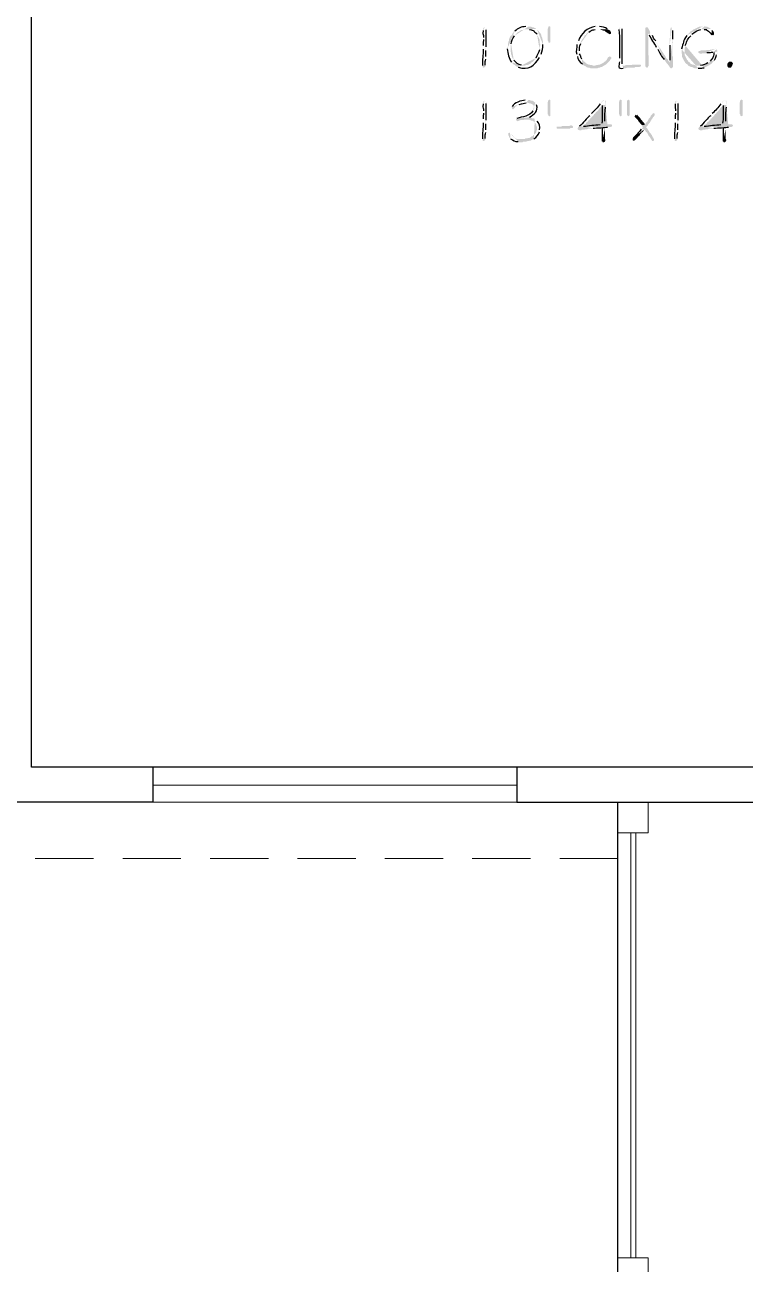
# Model space of a CAD drawing. Header units: inches. Extents: x -167 to 6071, y -6287 to -2731.
# Drawn here: x -37.7 to 33.5, y -6097.7 to -5975.2 of the extents above; entities that cross this region are included whole.
import ezdxf

# ---------------------------------------------------------------- set-up
doc = ezdxf.new("R2010")
doc.units = ezdxf.units.IN
doc.header["$LTSCALE"] = 96
doc.header["$MEASUREMENT"] = 0
doc.linetypes.add('Dash', pattern=[0.225, 0.15, -0.075])
doc.layers.add('Doors', color=5, linetype='Continuous', lineweight=9)
doc.layers.add('Furniture', color=7, linetype='Continuous', lineweight=5, true_color=0x994d00)
doc.layers.add('PDF_Geometry', color=7, linetype='Continuous', true_color=0x4a4a4a)
doc.layers.add('PDF_Solid Fills', color=7, linetype='Continuous')

msp = doc.modelspace()

# ---------------------------------------------------------------- hatches: boundary and pattern name
at = {"layer": 'PDF_Solid Fills', "transparency": 33554559}
h = msp.add_hatch(color=256, dxfattribs=at)
h.paths.add_polyline_path([(7.74, -5975.46), (7.64, -5975.51), (7.58, -5975.67), (7.58, -5975.78)], flags=0)
h.paths.add_polyline_path([(7.64, -5976.47), (7.64, -5976.68)], flags=0)
h.paths.add_polyline_path([(7.58, -5977.27), (7.58, -5977.64)], flags=0)
h.paths.add_polyline_path([(7.53, -5979.24), (7.53, -5979.4), (7.64, -5979.46), (7.74, -5979.4), (7.8, -5979.35), (7.8, -5979.19)], flags=0)
h.paths.add_polyline_path([(7.85, -5978.6), (7.85, -5978.34)], flags=0)
h.paths.add_polyline_path([(7.85, -5977.75), (7.85, -5977.48), (7.9, -5977.38)], flags=0)
h.paths.add_polyline_path([(7.9, -5975.72), (7.9, -5975.62), (7.85, -5975.51)], flags=0)
h = msp.add_hatch(color=256, dxfattribs=at)
h.paths.add_polyline_path([(11.96, -5975.35), (11.8, -5975.4)], flags=0)
h.paths.add_polyline_path([(10.73, -5975.83), (10.62, -5975.88), (10.62, -5975.94), (10.52, -5976.04), (10.41, -5976.26), (10.3, -5976.31), (10.25, -5976.42), (10.2, -5976.52), (10.14, -5976.68), (10.14, -5976.79), (10.09, -5976.9), (10.09, -5977), (10.04, -5977.11), (10.04, -5977.38), (9.98, -5977.48), (9.98, -5977.59)], flags=0)
h.paths.add_polyline_path([(10.41, -5978.92), (10.52, -5979.03), (10.52, -5979.08), (10.62, -5979.14), (10.73, -5979.19), (10.84, -5979.3), (11.64, -5979.24), (11.48, -5979.24), (11.37, -5979.19)], flags=0)
h.paths.add_polyline_path([(10.62, -5978.71), (10.57, -5978.6), (10.52, -5978.55), (10.41, -5978.34), (10.41, -5978.23), (10.36, -5978.12), (10.36, -5977.96), (10.3, -5977.86), (10.3, -5977.27), (10.36, -5977.11)], flags=0)
h.paths.add_polyline_path([(10.68, -5976.31), (10.78, -5976.2), (10.89, -5976.1), (10.94, -5975.99), (11.16, -5975.88), (11.21, -5975.83), (11.42, -5975.72), (11.53, -5975.72), (11.69, -5975.67), (11.9, -5975.67), (12.81, -5975.62), (12.76, -5975.56), (12.54, -5975.46), (12.44, -5975.46), (12.33, -5975.4), (12.06, -5975.4)], flags=0)
h = msp.add_hatch(color=256, dxfattribs=at)
h.paths.add_polyline_path([(12.81, -5975.62), (11.9, -5975.67), (12.17, -5975.67)], flags=0)
h.paths.add_polyline_path([(12.92, -5976.15), (12.97, -5976.26), (13.02, -5976.36), (13.18, -5976.68), (13.18, -5977.06), (13.24, -5977.16), (13.24, -5977.22), (13.18, -5977.32), (13.18, -5977.7)], flags=0)
h.paths.add_polyline_path([(12.81, -5978.5), (12.76, -5978.6), (12.65, -5978.66), (12.6, -5978.76), (12.49, -5978.87), (12.38, -5978.92), (12.33, -5979.03), (12.22, -5979.08), (12.12, -5979.14), (11.96, -5979.19), (11.85, -5979.19), (11.74, -5979.24), (11.64, -5979.24), (10.84, -5979.3), (11.05, -5979.4)], flags=0)
h.paths.add_polyline_path([(13.18, -5978.44), (13.34, -5978.12)], flags=0)
h.paths.add_polyline_path([(13.5, -5977.16), (13.5, -5976.79), (13.45, -5976.63), (13.45, -5976.52), (13.4, -5976.42), (13.34, -5976.31), (13.34, -5976.2), (13.29, -5976.1), (13.13, -5975.94), (13.08, -5975.83), (12.92, -5975.67)], flags=0)
for points in [[(14.25, -5975.62), (14.25, -5976.95), (14.14, -5977), (14.04, -5976.95), (14.04, -5976.84), (13.98, -5976.79), (13.98, -5975.62), (14.04, -5975.46), (14.04, -5975.4), (14.14, -5975.35), (14.25, -5975.4)], [(19.9, -5975.67), (18.89, -5975.67), (19.16, -5975.67), (19.26, -5975.72), (19.37, -5975.72), (19.42, -5975.78), (19.53, -5975.78), (19.64, -5975.83), (19.74, -5975.94), (19.85, -5975.99), (19.9, -5976.04), (20.12, -5976.15), (20.22, -5976.1), (20.22, -5975.94), (20.17, -5975.83), (20.12, -5975.78), (20.01, -5975.72)], [(23.74, -5975.46), (23.64, -5975.51), (23.64, -5979.3), (23.69, -5979.4), (23.8, -5979.46), (23.9, -5979.4), (23.9, -5979.35), (23.96, -5979.24), (23.9, -5976.04), (24.12, -5975.94), (24.06, -5975.83), (23.96, -5975.62), (23.9, -5975.56), (23.85, -5975.46)], [(20.12, -5978.34), (20.01, -5978.39), (19.9, -5978.5), (19.8, -5978.71), (19.69, -5978.76), (19.69, -5978.82), (19.58, -5978.87), (19.48, -5978.98), (19.37, -5979.03), (19.26, -5979.08), (19.16, -5979.14), (19.05, -5979.14), (18.94, -5979.19), (18.84, -5979.19), (18.68, -5979.24), (17.56, -5979.24), (17.77, -5979.35), (17.82, -5979.4), (17.98, -5979.46), (18.09, -5979.46), (18.2, -5979.51), (18.89, -5979.51), (19, -5979.46), (19.1, -5979.46), (19.21, -5979.4), (19.32, -5979.4), (19.37, -5979.35), (19.58, -5979.24), (19.64, -5979.19), (19.74, -5979.14), (19.85, -5979.03), (19.96, -5978.92), (20.01, -5978.87), (20.12, -5978.76), (20.17, -5978.66), (20.22, -5978.6), (20.28, -5978.5), (20.22, -5978.39)], [(23, -5979.14), (22.36, -5979.14), (22.3, -5979.19), (21.72, -5979.19), (21.61, -5979.24), (21.34, -5979.24), (23.21, -5979.24), (23.16, -5979.14), (23.1, -5979.14)], [(31.96, -5979.46), (31.85, -5979.46), (31.8, -5979.4), (31.74, -5979.3), (31.74, -5979.08), (31.8, -5978.98), (31.9, -5978.87), (32.17, -5978.87), (32.22, -5978.92), (32.28, -5979.03), (32.28, -5979.08), (32.22, -5979.24), (32.17, -5979.3), (32.17, -5979.35), (32.06, -5979.46)], [(14.25, -5982.87), (14.25, -5984.2), (14.14, -5984.26), (14.04, -5984.2), (14.04, -5984.1), (13.98, -5984.04), (13.98, -5982.87), (14.04, -5982.71), (14.04, -5982.66), (14.14, -5982.6), (14.25, -5982.66)], [(21.18, -5982.6), (21.08, -5982.66), (21.08, -5982.71), (21.02, -5982.87), (21.02, -5984.04), (21.08, -5984.1), (21.08, -5984.2), (21.18, -5984.26), (21.29, -5984.2), (21.29, -5982.66)], [(21.93, -5982.6), (21.82, -5982.71), (21.82, -5984.1), (21.88, -5984.2), (21.93, -5984.26), (22.04, -5984.2), (22.09, -5984.15), (22.09, -5982.76), (22.04, -5982.66)], [(33.24, -5982.87), (33.24, -5984.2), (33.13, -5984.26), (33.02, -5984.2), (33.02, -5984.1), (32.97, -5984.04), (32.97, -5982.87), (33.02, -5982.71), (33.02, -5982.66), (33.13, -5982.6), (33.24, -5982.66)], [(24.44, -5983.94), (24.38, -5983.99), (24.33, -5983.99), (24.28, -5984.1), (24.17, -5984.2), (24.12, -5984.36), (24.06, -5984.42), (23.96, -5984.52), (23.85, -5984.74), (23.74, -5984.84), (23.69, -5984.95), (23.64, -5985), (23.58, -5985.11), (23.26, -5985.11), (23.37, -5985.32), (23.37, -5985.38), (23.26, -5985.48), (23.53, -5985.54), (23.58, -5985.59), (23.64, -5985.7), (23.69, -5985.8), (23.8, -5985.86), (23.96, -5986.18), (24.06, -5986.28), (24.12, -5986.39), (24.22, -5986.55), (24.28, -5986.66), (24.33, -5986.71), (24.44, -5986.71), (24.49, -5986.6), (24.49, -5986.55), (24.38, -5986.34), (24.28, -5986.18), (24.28, -5986.12), (24.22, -5986.07), (24.17, -5985.96), (24.12, -5985.91), (24.01, -5985.8), (23.96, -5985.7), (23.9, -5985.59), (23.8, -5985.43), (23.69, -5985.32), (23.9, -5985.11), (23.96, -5985), (24.06, -5984.9), (24.12, -5984.79), (24.17, -5984.68), (24.22, -5984.63), (24.28, -5984.52), (24.33, -5984.47), (24.38, -5984.36), (24.49, -5984.26), (24.54, -5984.15), (24.54, -5983.99)], [(16.33, -5985.16), (16.22, -5985.16), (16.12, -5985.22), (15.42, -5985.22), (15.32, -5985.27), (14.89, -5985.27), (14.84, -5985.38), (14.89, -5985.48), (16.17, -5985.48), (16.22, -5985.43), (16.38, -5985.43), (16.49, -5985.38), (16.49, -5985.32), (16.44, -5985.22)]]:
    msp.add_hatch(color=256, dxfattribs=at).paths.add_polyline_path(points)
h = msp.add_hatch(color=256, dxfattribs=at)
h.paths.add_polyline_path([(18.89, -5975.35), (18.78, -5975.35), (18.68, -5975.4)], flags=0)
h.paths.add_polyline_path([(17.02, -5976.79), (16.92, -5977), (16.86, -5977.16)], flags=0)
h.paths.add_polyline_path([(16.86, -5978.12), (16.86, -5978.23), (16.92, -5978.34)], flags=0)
h.paths.add_polyline_path([(17.4, -5979.08), (17.45, -5979.19), (17.56, -5979.24), (18.57, -5979.24), (18.46, -5979.24), (18.3, -5979.19), (18.2, -5979.19), (18.09, -5979.14), (17.98, -5979.14), (17.88, -5979.08), (17.77, -5979.03), (17.72, -5978.98), (17.61, -5978.87), (17.5, -5978.82), (17.5, -5978.76), (17.4, -5978.66), (17.34, -5978.6)], flags=0)
h.paths.add_polyline_path([(17.13, -5978.07), (17.13, -5977.8)], flags=0)
h.paths.add_polyline_path([(17.24, -5977.06), (17.24, -5976.95), (17.4, -5976.63), (17.5, -5976.52), (17.56, -5976.42), (17.61, -5976.31), (17.66, -5976.26), (17.77, -5976.2), (17.82, -5976.1), (17.93, -5975.99), (18.04, -5975.94)], flags=0)
h.paths.add_polyline_path([(18.68, -5975.67), (19.9, -5975.67), (19.85, -5975.62)], flags=0)
h.paths.add_polyline_path([(19.1, -5975.4), (19, -5975.35)], flags=0)
h = msp.add_hatch(color=256, dxfattribs=at)
h.paths.add_polyline_path([(21.18, -5975.46), (21.08, -5975.51), (21.02, -5975.67)], flags=0)
h.paths.add_polyline_path([(21.08, -5978.5), (21.08, -5978.87)], flags=0)
h.paths.add_polyline_path([(21.45, -5979.51), (21.66, -5979.51), (21.82, -5979.46), (22.52, -5979.46), (22.62, -5979.4), (23, -5979.4), (23.1, -5979.35), (23.16, -5979.35), (23.21, -5979.24), (21.34, -5979.24), (21.34, -5979.08)], flags=0)
h.paths.add_polyline_path([(21.34, -5975.62), (21.29, -5975.51)], flags=0)
h = msp.add_hatch(color=256, dxfattribs=at)
h.paths.add_polyline_path([(26.25, -5975.46), (26.14, -5975.51), (26.09, -5975.67), (26.09, -5976.47), (26.04, -5976.52), (26.04, -5977.22)], flags=0)
h.paths.add_polyline_path([(26.04, -5978.71), (26.04, -5978.98), (25.72, -5978.98), (25.82, -5979.08), (25.88, -5979.19), (25.98, -5979.3), (26.04, -5979.4), (26.14, -5979.51), (26.2, -5979.51), (26.3, -5979.46), (26.36, -5979.35), (26.36, -5978.39), (26.3, -5978.28), (26.3, -5977.11), (26.36, -5977), (26.36, -5976.63)], flags=0)
h.paths.add_polyline_path([(26.36, -5975.78), (26.36, -5975.51)], flags=0)
h = msp.add_hatch(color=256, dxfattribs=at)
h.paths.add_polyline_path([(29.34, -5975.35), (29.29, -5975.35), (29.18, -5975.4), (28.97, -5975.4), (28.44, -5975.67), (28.38, -5975.67), (28.28, -5975.78), (28.06, -5975.88), (28.01, -5975.99), (27.74, -5976.26)], flags=0)
h.paths.add_polyline_path([(27.21, -5977.64), (27.21, -5978.02), (27.26, -5978.12), (27.26, -5978.39), (27.48, -5978.82), (27.53, -5978.87), (27.58, -5978.98), (27.69, -5979.08), (27.8, -5979.14), (27.85, -5979.24), (28.17, -5979.4), (28.28, -5979.4), (28.49, -5979.51), (28.86, -5979.51)], flags=0)
h.paths.add_polyline_path([(29.45, -5979.46), (29.88, -5979.24), (28.6, -5979.24), (28.38, -5979.14), (28.28, -5979.14), (28.17, -5979.08), (28.06, -5979.03), (28.01, -5978.92), (27.9, -5978.87), (27.85, -5978.82), (27.8, -5978.71), (27.74, -5978.66), (27.53, -5978.23), (27.53, -5977.48), (27.58, -5977.38), (27.58, -5977.27)], flags=0)
h.paths.add_polyline_path([(28.12, -5976.31), (28.17, -5976.26), (28.22, -5976.15)], flags=0)
h.paths.add_polyline_path([(29.13, -5975.67), (29.24, -5975.67), (29.34, -5975.62), (30.09, -5975.62), (30.04, -5975.56), (29.72, -5975.4), (29.61, -5975.4), (29.5, -5975.35)], flags=0)
h = msp.add_hatch(color=256, dxfattribs=at)
h.paths.add_polyline_path([(30.09, -5975.62), (29.34, -5975.62), (29.45, -5975.67)], flags=0)
h.paths.add_polyline_path([(30.2, -5976.2), (30.3, -5976.26), (30.41, -5976.2), (30.41, -5975.99), (30.3, -5975.78), (30.2, -5975.72)], flags=0)
h = msp.add_hatch(color=256, dxfattribs=at)
h.paths.add_polyline_path([(24.12, -5975.94), (23.9, -5976.04), (23.9, -5976.1), (24.01, -5976.2)], flags=0)
h.paths.add_polyline_path([(24.7, -5977.43), (24.76, -5977.54), (24.86, -5977.64)], flags=0)
h.paths.add_polyline_path([(25.5, -5978.66), (25.72, -5978.98), (26.04, -5978.98), (25.98, -5978.87), (25.93, -5978.82), (25.82, -5978.6), (25.72, -5978.55), (25.56, -5978.23), (25.45, -5978.12), (25.4, -5978.02), (25.34, -5977.91), (25.24, -5977.8), (25.18, -5977.7), (25.13, -5977.59), (25.08, -5977.59), (24.97, -5977.38), (24.92, -5977.32), (24.65, -5976.79)], flags=0)
h.paths.add_polyline_path([(24.33, -5976.26), (24.22, -5976.04)], flags=0)
h = msp.add_hatch(color=256, dxfattribs=at)
h.paths.add_polyline_path([(30.57, -5977.59), (29.98, -5977.7), (29.72, -5977.7), (29.61, -5977.75), (29.13, -5977.75), (29.02, -5977.8), (28.92, -5977.8), (28.86, -5977.91), (28.92, -5978.02), (28.97, -5978.02), (29.08, -5978.07), (29.18, -5978.07), (29.29, -5978.02), (29.61, -5978.02), (29.72, -5977.96)], flags=0)
h.paths.add_polyline_path([(30.3, -5977.91), (30.41, -5977.91), (30.73, -5977.86), (30.73, -5977.75), (30.68, -5977.64)], flags=0)
h = msp.add_hatch(color=256, dxfattribs=at)
h.paths.add_polyline_path([(30.73, -5977.86), (30.41, -5977.91), (30.41, -5977.96)], flags=0)
h.paths.add_polyline_path([(30.04, -5978.82), (29.93, -5978.87), (29.93, -5978.92), (29.82, -5978.98)], flags=0)
h.paths.add_polyline_path([(29.08, -5979.24), (28.92, -5979.24), (29.88, -5979.24), (29.98, -5979.19), (30.04, -5979.14), (30.14, -5979.08), (30.25, -5978.98), (30.3, -5978.87), (30.41, -5978.82), (30.46, -5978.71)], flags=0)
h.paths.add_polyline_path([(30.68, -5978.18), (30.73, -5978.07), (30.73, -5977.96)], flags=0)
h = msp.add_hatch(color=256, dxfattribs=at)
h.paths.add_polyline_path([(7.74, -5982.71), (7.64, -5982.76), (7.58, -5982.92), (7.58, -5983.03)], flags=0)
h.paths.add_polyline_path([(7.64, -5983.72), (7.64, -5983.94)], flags=0)
h.paths.add_polyline_path([(7.58, -5984.52), (7.58, -5984.9)], flags=0)
h.paths.add_polyline_path([(7.53, -5986.5), (7.53, -5986.66), (7.64, -5986.71), (7.74, -5986.66), (7.8, -5986.6), (7.8, -5986.44)], flags=0)
h.paths.add_polyline_path([(7.85, -5985.86), (7.85, -5985.59)], flags=0)
h.paths.add_polyline_path([(7.85, -5985), (7.85, -5984.74), (7.9, -5984.63)], flags=0)
h.paths.add_polyline_path([(7.9, -5982.98), (7.9, -5982.87), (7.85, -5982.76)], flags=0)
h = msp.add_hatch(color=256, dxfattribs=at)
h.paths.add_polyline_path([(11.9, -5982.66), (11.74, -5982.66)], flags=0)
h.paths.add_polyline_path([(10.46, -5983.3), (10.41, -5983.4), (10.46, -5983.51), (10.52, -5983.56), (10.57, -5983.56), (10.73, -5983.4), (10.78, -5983.3), (10.89, -5983.24), (10.94, -5983.19), (11.05, -5983.14), (11.16, -5983.08)], flags=0)
h.paths.add_polyline_path([(11.85, -5982.92), (12.76, -5982.92), (12.65, -5982.87), (12.54, -5982.76), (12.44, -5982.71), (12.33, -5982.71), (12.22, -5982.66), (12.06, -5982.66)], flags=0)
h = msp.add_hatch(color=256, dxfattribs=at)
h.paths.add_polyline_path([(12.76, -5982.92), (11.96, -5982.92), (12.01, -5982.92), (12.17, -5982.98), (12.28, -5982.98), (12.38, -5983.03), (12.44, -5983.08), (12.49, -5983.08), (12.6, -5983.19), (12.6, -5983.3), (12.65, -5983.4), (12.65, -5983.46), (12.6, -5983.56), (12.6, -5983.67), (12.49, -5983.72)], flags=0)
h.paths.add_polyline_path([(10.94, -5984.47), (10.84, -5984.52), (10.84, -5984.58), (10.89, -5984.68), (11, -5984.74), (11.05, -5984.74), (11.16, -5984.68), (11.32, -5984.63), (11.58, -5984.63), (11.69, -5984.58), (11.9, -5984.58), (12.7, -5984.52), (12.6, -5984.47), (12.49, -5984.47), (12.38, -5984.42), (12.28, -5984.36), (12.12, -5984.36), (12.17, -5984.36)], flags=0)
h.paths.add_polyline_path([(12.86, -5983.14), (12.81, -5983.03)], flags=0)
h = msp.add_hatch(color=256, dxfattribs=at)
h.paths.add_polyline_path([(19.53, -5982.66), (19.42, -5982.71), (19.37, -5982.82), (19.32, -5982.82), (19.26, -5982.92), (19.16, -5983.03)], flags=0)
h.paths.add_polyline_path([(18.3, -5983.99), (18.25, -5984.1), (18.14, -5984.2)], flags=0)
h.paths.add_polyline_path([(17.13, -5985.22), (17.08, -5985.27), (16.97, -5985.32), (16.97, -5985.38), (16.92, -5985.48), (16.97, -5985.59), (17.13, -5985.64), (17.29, -5985.64), (17.34, -5985.59), (17.56, -5985.59), (17.66, -5985.54), (17.88, -5985.54), (17.98, -5985.48), (18.36, -5985.48), (18.46, -5985.43)], flags=0)
h.paths.add_polyline_path([(19.9, -5985.32), (20.17, -5985.32), (17.4, -5985.32), (17.4, -5985.27), (17.5, -5985.22), (17.56, -5985.11), (17.66, -5985.06), (17.77, -5984.95), (17.82, -5984.84), (17.93, -5984.79), (17.98, -5984.68), (18.09, -5984.63), (18.14, -5984.52), (18.25, -5984.42), (18.3, -5984.36), (18.41, -5984.26), (18.52, -5984.15), (18.57, -5984.04), (18.68, -5983.99), (18.73, -5983.88), (18.84, -5983.78), (19, -5983.62), (19.05, -5983.51), (19.32, -5983.24), (19.37, -5983.14), (19.69, -5983.14), (19.69, -5982.71), (19.64, -5982.71)], flags=0)
h = msp.add_hatch(color=256, dxfattribs=at)
h.paths.add_polyline_path([(19.69, -5983.14), (19.37, -5983.14), (19.37, -5983.19)], flags=0)
h.paths.add_polyline_path([(19.32, -5984.95), (19.32, -5985.11), (19.16, -5985.11)], flags=0)
h.paths.add_polyline_path([(17.5, -5985.27), (17.4, -5985.32), (20.17, -5985.32), (20.28, -5985.27), (20.33, -5985.22), (20.33, -5985.16), (20.28, -5985.06), (19.64, -5985.06), (19.64, -5984.74)], flags=0)
h.paths.add_polyline_path([(19.69, -5983.35), (19.69, -5983.24)], flags=0)
h = msp.add_hatch(color=256, dxfattribs=at)
h.paths.add_polyline_path([(26.73, -5982.71), (26.62, -5982.76), (26.57, -5982.92), (26.57, -5983.03)], flags=0)
h.paths.add_polyline_path([(26.62, -5983.72), (26.62, -5983.94)], flags=0)
h.paths.add_polyline_path([(26.57, -5984.52), (26.57, -5984.9)], flags=0)
h.paths.add_polyline_path([(26.52, -5986.5), (26.52, -5986.66), (26.62, -5986.71), (26.73, -5986.66), (26.78, -5986.6), (26.78, -5986.44)], flags=0)
h.paths.add_polyline_path([(26.84, -5985.86), (26.84, -5985.59)], flags=0)
h.paths.add_polyline_path([(26.84, -5985), (26.84, -5984.74), (26.89, -5984.63)], flags=0)
h.paths.add_polyline_path([(26.89, -5982.98), (26.89, -5982.87), (26.84, -5982.76)], flags=0)
h = msp.add_hatch(color=256, dxfattribs=at)
h.paths.add_polyline_path([(31.48, -5982.66), (31.37, -5982.71), (31.32, -5982.82), (31.26, -5982.82), (31.21, -5982.92), (31.1, -5983.03)], flags=0)
h.paths.add_polyline_path([(30.25, -5983.99), (30.2, -5984.1), (30.09, -5984.2)], flags=0)
h.paths.add_polyline_path([(29.08, -5985.22), (29.02, -5985.27), (28.92, -5985.32), (28.92, -5985.38), (28.86, -5985.48), (28.92, -5985.59), (29.08, -5985.64), (29.24, -5985.64), (29.29, -5985.59), (29.5, -5985.59), (29.61, -5985.54), (29.82, -5985.54), (29.93, -5985.48), (30.3, -5985.48), (30.41, -5985.43)], flags=0)
h.paths.add_polyline_path([(31.85, -5985.32), (32.12, -5985.32), (29.34, -5985.32), (29.34, -5985.27), (29.45, -5985.22), (29.5, -5985.11), (29.61, -5985.06), (29.72, -5984.95), (29.77, -5984.84), (29.88, -5984.79), (29.93, -5984.68), (30.04, -5984.63), (30.09, -5984.52), (30.2, -5984.42), (30.25, -5984.36), (30.36, -5984.26), (30.46, -5984.15), (30.52, -5984.04), (30.62, -5983.99), (30.68, -5983.88), (30.78, -5983.78), (30.94, -5983.62), (31, -5983.51), (31.26, -5983.24), (31.32, -5983.14), (31.64, -5983.14), (31.64, -5982.71), (31.58, -5982.71)], flags=0)
h = msp.add_hatch(color=256, dxfattribs=at)
h.paths.add_polyline_path([(31.64, -5983.14), (31.32, -5983.14), (31.32, -5983.19)], flags=0)
h.paths.add_polyline_path([(31.26, -5984.95), (31.26, -5985.11), (31.1, -5985.11)], flags=0)
h.paths.add_polyline_path([(29.45, -5985.27), (29.34, -5985.32), (32.12, -5985.32), (32.22, -5985.27), (32.28, -5985.22), (32.28, -5985.16), (32.22, -5985.06), (31.58, -5985.06), (31.58, -5984.74)], flags=0)
h.paths.add_polyline_path([(31.64, -5983.35), (31.64, -5983.24)], flags=0)
h = msp.add_hatch(color=256, dxfattribs=at)
h.paths.add_polyline_path([(22.68, -5984.1), (22.62, -5984.15), (22.57, -5984.26), (22.57, -5984.31), (22.62, -5984.36), (22.89, -5984.63), (22.94, -5984.74), (23.05, -5984.84), (23.1, -5984.95), (23.26, -5985.11), (23.58, -5985.11), (23.53, -5985.06)], flags=0)
h.paths.add_polyline_path([(22.78, -5984.15), (22.73, -5984.15)], flags=0)
h = msp.add_hatch(color=256, dxfattribs=at)
h.paths.add_polyline_path([(12.7, -5984.52), (11.9, -5984.58), (12.12, -5984.58), (12.33, -5984.68), (12.44, -5984.68), (12.54, -5984.74), (12.81, -5985), (12.86, -5985.11), (12.86, -5985.22), (12.92, -5985.32), (12.92, -5985.59), (12.86, -5985.7), (12.86, -5985.8), (12.81, -5985.91), (12.65, -5986.07), (12.54, -5986.12), (12.49, -5986.23), (12.44, -5986.23), (12.33, -5986.28), (12.28, -5986.34), (12.17, -5986.39), (12.06, -5986.39), (11.96, -5986.44), (11.8, -5986.44), (11.69, -5986.5), (11.32, -5986.5), (12.49, -5986.55), (12.6, -5986.5)], flags=0)
h.paths.add_polyline_path([(13.18, -5985.8), (13.18, -5985.59)], flags=0)
h.paths.add_polyline_path([(12.92, -5984.74), (12.81, -5984.63)], flags=0)
h = msp.add_hatch(color=256, dxfattribs=at)
h.paths.add_polyline_path([(19.64, -5985.38), (19.37, -5985.38), (19.37, -5985.43)], flags=0)
h.paths.add_polyline_path([(19.37, -5986.71), (19.42, -5986.82), (19.53, -5986.82), (19.64, -5986.76), (19.69, -5986.6), (19.64, -5986.5), (19.64, -5985.48)], flags=0)
h = msp.add_hatch(color=256, dxfattribs=at)
h.paths.add_polyline_path([(23.26, -5985.48), (23.21, -5985.54)], flags=0)
h.paths.add_polyline_path([(22.41, -5986.44), (22.36, -5986.55), (22.41, -5986.66), (22.52, -5986.66), (22.62, -5986.6), (22.73, -5986.5), (22.84, -5986.39), (22.89, -5986.28), (23, -5986.23), (23.05, -5986.18), (23.1, -5986.07), (23.21, -5985.96), (23.26, -5985.86), (23.37, -5985.8), (23.48, -5985.64), (23.53, -5985.54)], flags=0)
h = msp.add_hatch(color=256, dxfattribs=at)
h.paths.add_polyline_path([(31.58, -5985.38), (31.32, -5985.38), (31.32, -5985.43)], flags=0)
h.paths.add_polyline_path([(31.32, -5986.71), (31.37, -5986.82), (31.48, -5986.82), (31.58, -5986.76), (31.64, -5986.6), (31.58, -5986.5), (31.58, -5985.48)], flags=0)
h = msp.add_hatch(color=256, dxfattribs=at)
h.paths.add_polyline_path([(10.25, -5985.86), (10.14, -5985.91), (10.09, -5985.91), (10.09, -5986.12), (10.14, -5986.23), (10.14, -5986.34), (10.25, -5986.39), (10.3, -5986.5)], flags=0)
h.paths.add_polyline_path([(11.05, -5986.76), (11.16, -5986.82), (11.48, -5986.82), (11.58, -5986.76), (11.85, -5986.76), (11.96, -5986.71), (12.06, -5986.71), (12.22, -5986.66), (12.33, -5986.66), (12.38, -5986.6), (12.49, -5986.55), (11.32, -5986.5), (10.94, -5986.5), (10.62, -5986.34), (10.57, -5986.23), (10.46, -5986.18), (10.41, -5986.07), (10.41, -5986.02), (10.3, -5985.91)], flags=0)

# ---------------------------------------------------------------- linework, layer by layer
at = {"layer": 'Doors', "transparency": 33554687}
for points in [[(10.94, -6050.34), (-25.06, -6050.34)], [(10.94, -6052.04), (-25.06, -6052.04)], [(20.92, -6055.08), (23.9, -6055.08), (23.9, -6052.04)], [(22.2, -6055.08), (22.2, -6097.06)], [(22.68, -6055.08), (22.68, -6097.06)], [(23.9, -6100.04), (23.9, -6097.06), (20.92, -6097.06)]]:
    msp.add_lwpolyline(points, dxfattribs=at)
at = {"layer": 'Furniture', "linetype": 'Dash', "ltscale": 0.4, "transparency": 33554687}
msp.add_lwpolyline([(20.92, -6057.59), (-46.07, -6057.59), (-46.07, -5997.59)], dxfattribs=at)
at = {"layer": 'PDF_Geometry', "color": 7}
for points in [[(104.92, -6052.04), (44.92, -6052.04), (44.92, -6048.58), (-37.06, -6048.58), (-37.06, -5902.28)], [(-25.06, -6048.58), (-25.06, -6052.04), (-40.58, -6052.04), (-40.58, -5992.1), (-53.8, -5992.1)], [(10.94, -6048.58), (10.94, -6052.04), (44.92, -6052.04)], [(128.92, -6052.04), (128.92, -6100.04), (20.92, -6100.04), (20.92, -6052.04)]]:
    msp.add_lwpolyline(points, dxfattribs=at)
for points in [[(7.58, -5975.78), (7.54, -5976.34), (7.66, -5976.07), (7.64, -5976.47)], [(7.9, -5977.38), (7.9, -5976.82), (7.9, -5976.27), (7.9, -5975.72)], [(11.8, -5975.4), (11.37, -5975.39), (11.05, -5975.55), (10.73, -5975.83)], [(12.17, -5975.67), (12.7, -5975.83), (12.51, -5975.76), (12.92, -5976.15)], [(18.68, -5975.4), (17.92, -5975.45), (17.27, -5976.1), (17.02, -5976.79)], [(18.04, -5975.94), (18.43, -5975.69), (18.24, -5975.78), (18.68, -5975.67)], [(19.85, -5975.62), (19.64, -5975.5), (19.34, -5975.37), (19.1, -5975.4)], [(21.02, -5975.67), (21.13, -5976.55), (21.05, -5977.58), (21.08, -5978.5)], [(21.34, -5979.08), (21.34, -5977.93), (21.34, -5976.77), (21.34, -5975.62)], [(26.36, -5976.63), (26.36, -5976.34), (26.36, -5976.06), (26.36, -5975.78)], [(28.22, -5976.15), (28.49, -5975.96), (28.79, -5975.71), (29.13, -5975.67)], [(29.45, -5975.67), (29.78, -5975.67), (30.02, -5975.95), (30.2, -5976.2)], [(7.64, -5976.68), (7.66, -5977.02), (7.55, -5976.75), (7.58, -5977.27)], [(10.36, -5977.11), (10.38, -5976.83), (10.5, -5976.54), (10.68, -5976.31)], [(24.01, -5976.2), (24.16, -5976.64), (24.52, -5977.01), (24.7, -5977.43)], [(24.65, -5976.79), (24.45, -5976.61), (24.42, -5976.51), (24.33, -5976.26)], [(27.74, -5976.26), (27.33, -5976.88), (27.4, -5976.94), (27.21, -5977.64)], [(27.58, -5977.27), (27.82, -5976.61), (27.65, -5976.88), (28.12, -5976.31)], [(7.58, -5977.64), (7.62, -5978.26), (7.5, -5978.62), (7.53, -5979.24)], [(7.85, -5978.34), (7.85, -5978.14), (7.85, -5977.94), (7.85, -5977.75)], [(9.98, -5977.59), (10.05, -5978.08), (10.1, -5978.51), (10.41, -5978.92)], [(13.18, -5977.7), (13.05, -5977.98), (12.97, -5978.21), (12.81, -5978.5)], [(13.34, -5978.12), (13.39, -5977.83), (13.54, -5977.51), (13.5, -5977.16)], [(16.86, -5977.16), (16.86, -5977.47), (16.72, -5977.82), (16.86, -5978.12)], [(17.13, -5977.8), (17.15, -5977.34), (17.07, -5977.48), (17.24, -5977.06)], [(17.34, -5978.6), (17.11, -5978.18), (17.37, -5978.49), (17.13, -5978.07)], [(24.86, -5977.64), (25.01, -5977.94), (25.28, -5978.42), (25.5, -5978.66)], [(26.04, -5977.22), (26.04, -5977.71), (26.04, -5978.21), (26.04, -5978.71)], [(29.72, -5977.96), (30.11, -5977.99), (30.04, -5977.91), (30.3, -5977.91)], [(30.41, -5977.96), (30.34, -5978.57), (30.31, -5978.41), (30.04, -5978.82)], [(30.46, -5978.71), (30.66, -5978.38), (30.57, -5978.41), (30.68, -5978.18)], [(7.8, -5979.19), (7.77, -5978.73), (7.83, -5978.88), (7.85, -5978.6)], [(11.37, -5979.19), (11.07, -5979.19), (10.82, -5978.91), (10.62, -5978.71)], [(11.05, -5979.4), (12.05, -5979.76), (12.67, -5979.25), (13.18, -5978.44)], [(16.92, -5978.34), (16.94, -5978.64), (17.16, -5978.93), (17.4, -5979.08)], [(21.08, -5978.87), (21.03, -5979.26), (20.85, -5979.59), (21.45, -5979.51)], [(28.86, -5979.51), (29.32, -5979.54), (29.17, -5979.47), (29.45, -5979.46)], [(29.82, -5978.98), (29.58, -5979.1), (29.36, -5979.23), (29.08, -5979.24)], [(7.58, -5983.03), (7.54, -5983.59), (7.66, -5983.33), (7.64, -5983.72)], [(7.9, -5984.63), (7.9, -5984.08), (7.9, -5983.53), (7.9, -5982.98)], [(11.74, -5982.66), (11.37, -5982.71), (10.64, -5982.9), (10.46, -5983.3)], [(11.16, -5983.08), (11.49, -5982.95), (11.6, -5983.01), (11.85, -5982.92)], [(12.17, -5984.36), (12.59, -5984.04), (13.11, -5983.8), (12.86, -5983.14)], [(19.16, -5983.03), (18.91, -5983.38), (18.62, -5983.68), (18.3, -5983.99)], [(26.57, -5983.03), (26.53, -5983.59), (26.65, -5983.33), (26.62, -5983.72)], [(26.89, -5984.63), (26.89, -5984.08), (26.89, -5983.53), (26.89, -5982.98)], [(31.1, -5983.03), (30.86, -5983.38), (30.56, -5983.68), (30.25, -5983.99)], [(7.64, -5983.94), (7.66, -5984.27), (7.55, -5984.01), (7.58, -5984.52)], [(12.49, -5983.72), (12.21, -5984.29), (11.44, -5984.27), (10.94, -5984.47)], [(18.14, -5984.2), (17.86, -5984.39), (17.44, -5985), (17.13, -5985.22)], [(19.37, -5983.19), (19.34, -5983.64), (19.43, -5984.56), (19.32, -5984.95)], [(19.64, -5984.74), (19.63, -5984.18), (19.63, -5983.89), (19.69, -5983.35)], [(23.53, -5985.06), (23.3, -5984.74), (23.04, -5984.45), (22.78, -5984.15)], [(26.62, -5983.94), (26.64, -5984.27), (26.54, -5984.01), (26.57, -5984.52)], [(30.09, -5984.2), (29.8, -5984.39), (29.39, -5985), (29.08, -5985.22)], [(31.32, -5983.19), (31.29, -5983.64), (31.38, -5984.56), (31.26, -5984.95)], [(31.58, -5984.74), (31.57, -5984.18), (31.58, -5983.89), (31.64, -5983.35)], [(7.58, -5984.9), (7.62, -5985.52), (7.5, -5985.87), (7.53, -5986.5)], [(7.85, -5985.59), (7.85, -5985.39), (7.85, -5985.2), (7.85, -5985)], [(13.18, -5985.59), (13.19, -5985.28), (13.19, -5984.93), (12.92, -5984.74)], [(19.16, -5985.11), (18.59, -5985.12), (18.06, -5985.24), (17.5, -5985.27)], [(18.46, -5985.43), (18.83, -5985.39), (19.66, -5985.4), (19.9, -5985.32)], [(19.37, -5985.43), (19.37, -5985.86), (19.37, -5986.28), (19.37, -5986.71)], [(23.21, -5985.54), (23.15, -5985.67), (22.52, -5986.39), (22.41, -5986.44)], [(26.57, -5984.9), (26.6, -5985.52), (26.48, -5985.87), (26.52, -5986.5)], [(26.84, -5985.59), (26.84, -5985.39), (26.84, -5985.2), (26.84, -5985)], [(31.1, -5985.11), (30.54, -5985.12), (30, -5985.24), (29.45, -5985.27)], [(30.41, -5985.43), (30.77, -5985.39), (31.6, -5985.4), (31.85, -5985.32)], [(31.32, -5985.43), (31.32, -5985.86), (31.32, -5986.28), (31.32, -5986.71)], [(7.8, -5986.44), (7.77, -5985.98), (7.83, -5986.14), (7.85, -5985.86)], [(10.3, -5986.5), (10.63, -5986.58), (10.65, -5986.82), (11.05, -5986.76)], [(12.6, -5986.5), (12.87, -5986.35), (13.07, -5986.09), (13.18, -5985.8)], [(26.78, -5986.44), (26.75, -5985.98), (26.82, -5986.14), (26.84, -5985.86)]]:
    msp.add_open_spline(points, degree=3, dxfattribs=at)

doc.saveas('drawing.dxf')
